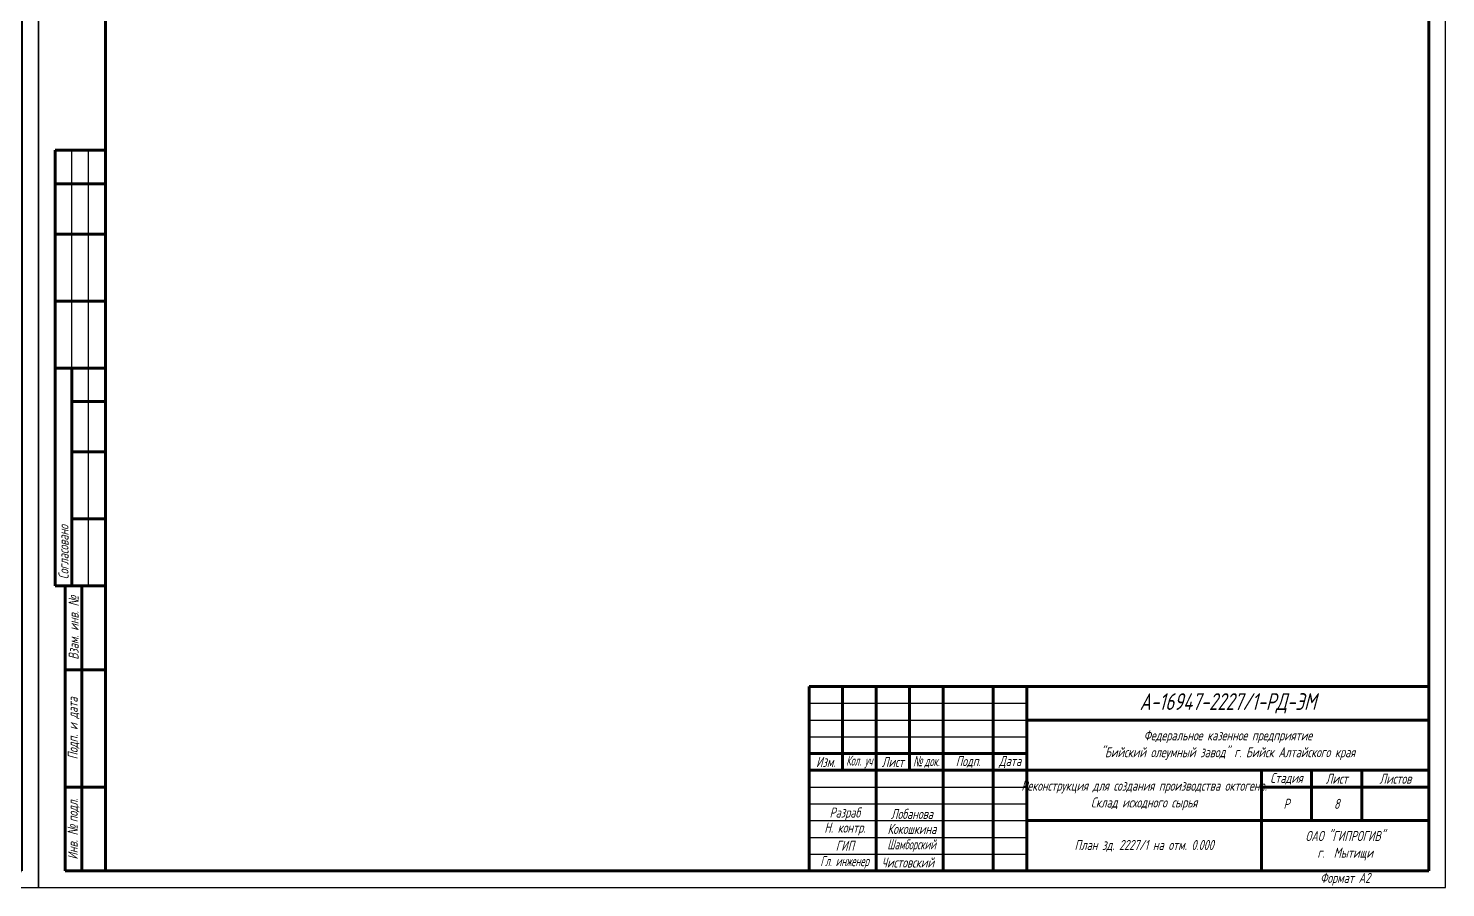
# Model space of a CAD drawing. Header units: millimetres. Extents: x 6735 to 13224, y -12144 to -9633.
# Drawn here: x 11355.1 to 11778.1, y -10227.4 to -9971 of the extents above; entities that cross this region are included whole.
import ezdxf

# ---------------------------------------------------------------- set-up
doc = ezdxf.new("R2010")
doc.units = ezdxf.units.MM
for name, color, linetype, lineweight in [('Рамка толстая', 7, 'Continuous', 60), ('Рамка тонкая', 5, 'Continuous', 25), ('Штампы', 252, 'Continuous', 25)]:
    doc.layers.add(name, color=color, linetype=linetype, lineweight=lineweight)
doc.styles.add('Simplex', font='simplex.shx', dxfattribs={"width": 0.7, "oblique": 15})

# ---------------------------------------------------------------- blocks, each defined once
blk = doc.blocks.new('A$C54FF5821')
at = {"layer": 'Рамка толстая'}
for p, q in [((20, 589), (20, 5)), ((415, 589), (20, 589)), ((415, 5), (415, 589)), ((20, 5), (415, 5))]:
    blk.add_line(p, q, dxfattribs=at)
at = {"layer": 'Рамка тонкая'}
for p, q in [((420, 594), (0, 594)), ((0, 594), (0, 0)), ((420, 0), (420, 594)), ((0, 0), (420, 0))]:
    blk.add_line(p, q, dxfattribs=at)

msp = doc.modelspace()

# ---------------------------------------------------------------- linework, layer by layer
at = {"layer": 'Штампы', "lineweight": 60}
for p, q in [((11363.10386, -10137.35745), (11363.10386, -10007.35745)), ((11363.10386, -10007.35745), (11378.10386, -10007.35745)), ((11378.10386, -10137.35745), (11378.10386, -10007.35745)), ((11363.10386, -10017.35745), (11378.10386, -10017.35745)), ((11363.10386, -10032.35745), (11378.10386, -10032.35745)), ((11363.10386, -10052.35745), (11378.10386, -10052.35745)), ((11363.10386, -10072.35745), (11378.10386, -10072.35745)), ((11368.10386, -10137.35745), (11368.10386, -10072.35745)), ((11368.10386, -10082.35745), (11378.10386, -10082.35745)), ((11368.10386, -10097.35745), (11378.10386, -10097.35745)), ((11368.10386, -10117.35745), (11378.10386, -10117.35745)), ((11363.10386, -10137.35745), (11378.10386, -10137.35745)), ((11366.10386, -10222.35745), (11366.10386, -10137.35745)), ((11366.10386, -10137.35745), (11378.10386, -10137.35745)), ((11371.10386, -10222.35745), (11371.10386, -10137.35745)), ((11378.10386, -10222.35745), (11378.10386, -10137.35745)), ((11366.10386, -10162.35745), (11378.10386, -10162.35745)), ((11588.10386, -10167.35746), (11773.10386, -10167.35746)), ((11588.10386, -10167.35746), (11588.10386, -10222.35746)), ((11598.10386, -10167.35746), (11598.10386, -10192.35746)), ((11608.10386, -10167.35746), (11608.10386, -10222.35746)), ((11618.10386, -10167.35746), (11618.10386, -10192.35746)), ((11628.10386, -10167.35746), (11628.10386, -10222.35746)), ((11643.10386, -10167.35746), (11643.10386, -10222.35746)), ((11653.10386, -10167.35746), (11653.10386, -10222.35746)), ((11653.10386, -10177.35746), (11773.10386, -10177.35746)), ((11588.10386, -10187.35746), (11653.10386, -10187.35746)), ((11588.10386, -10192.35746), (11773.10386, -10192.35746)), ((11723.10386, -10192.35746), (11723.10386, -10222.35746)), ((11738.10386, -10192.35746), (11738.10386, -10207.35746)), ((11753.10386, -10192.35746), (11753.10386, -10207.35746)), ((11366.10386, -10197.35745), (11378.10386, -10197.35745)), ((11723.10386, -10197.35746), (11773.10386, -10197.35746)), ((11653.10386, -10207.35746), (11773.10386, -10207.35746)), ((11366.10386, -10222.35745), (11378.10386, -10222.35745))]:
    msp.add_line(p, q, dxfattribs=at)
at = {"layer": 'Штампы', "color": 5, "lineweight": 25}
for p, q in [((11368.10386, -10072.35745), (11368.10386, -10007.35745)), ((11373.10386, -10137.35745), (11373.10386, -10007.35745)), ((11588.10386, -10172.35746), (11653.10386, -10172.35746)), ((11588.10386, -10177.35746), (11653.10386, -10177.35746)), ((11588.10386, -10182.35746), (11653.10386, -10182.35746)), ((11588.10386, -10197.35746), (11653.10386, -10197.35746)), ((11588.10386, -10202.35746), (11653.10386, -10202.35746)), ((11588.10386, -10207.35746), (11653.10386, -10207.35746)), ((11588.10386, -10212.35746), (11653.10386, -10212.35746)), ((11588.10386, -10217.35746), (11653.10386, -10217.35746))]:
    msp.add_line(p, q, dxfattribs=at)

# ---------------------------------------------------------------- block references
for p in [(10938.10387, -10227.35746), (11358.10387, -10227.35746)]:
    msp.add_blockref('A$C54FF5821', p)

# ---------------------------------------------------------------- texts
at = {"layer": 'Штампы', "color": 2, "char_height": 3, "rotation": 90, "style": 'Simplex'}
for s, insert, width, attachment_point in [('Согласовано', (11365.60386, -10135.35745), 61, 4), ('Взам. инв. {\\fArial|b0|i0|c204|p34;№}', (11368.60386, -10149.85745), 25, 5), ('Подп. и дата', (11368.60386, -10179.85745), 35, 5), ('Инв. {\\fArial|b0|i0|c204|p34;№ }подл.', (11368.60386, -10209.85745), 25, 5)]:
    msp.add_mtext(s, dxfattribs=dict(at, insert=insert, width=width, attachment_point=attachment_point))
at = {"layer": 'Штампы', "color": 2, "attachment_point": 5, "style": 'Simplex'}
for s, insert, char_height, width in [('А-16947-2227/1-РД-ЭМ', (11713.10386, -10172.35746), 5, 120), ('Федеральное казенное предприятие\\P"Бийский олеумный завод" г. Бийск Алтайского края', (11713.10386, -10184.85746), 3, 120), ('Изм.', (11593.10386, -10189.85746), 3, 10), ('{\\W0.5;Кол. уч}', (11603.10386, -10189.85746), 3, 10), ('{\\W0.7;Лист}', (11613.10386, -10189.85746), 3, 10), ('{\\fArial|b0|i0|c204|p34;\\W0.6;№ \\Fsimplex|c204;док.}', (11623.10386, -10189.85746), 3, 10), ('Подп.', (11635.60386, -10189.85746), 3, 15), ('{\\W0.7;Дата}', (11648.10386, -10189.85746), 3, 10), ('Стадия', (11730.60386, -10194.85746), 3, 15), ('Лист', (11745.60386, -10194.85746), 3, 15), ('Листов', (11763.10386, -10194.85746), 3, 20), ('Реконструкция для создания производства октогена. \\PСклад исходного сырья', (11688.10386, -10199.85746), 3, 70), ('Р', (11730.60386, -10202.35746), 3, 15), ('8', (11745.60386, -10202.35746), 3, 15), (' Разраб', (11598.10386, -10205.35745), 3, 20), (' Лобанова', (11618.10386, -10205.35745), 3, 20), (' Н. контр.', (11598.10386, -10209.85745), 3, 20), (' Кокошкина', (11618.10386, -10209.85745), 3, 20), ('ОАО "ГИПРОГИВ"\\Pг.  Мытищи', (11748.10386, -10214.85746), 3, 50), (' ГИП', (11598.10386, -10214.85745), 3, 20), ('{\\W0.6; Шамборский}', (11618.10386, -10214.85745), 3, 20), ('План зд. 2227/1 на отм. 0.000', (11688.10386, -10214.85746), 3, 70), ('{\\W0.6; Гл. инженер}', (11598.10386, -10219.85745), 3, 20), ('Чистовский', (11617.57426, -10219.85746), 3, 17.8122472), ('Формат А2', (11748.10386, -10224.85746), 3, 50)]:
    msp.add_mtext(s, dxfattribs=dict(at, insert=insert, char_height=char_height, width=width))

doc.saveas('drawing.dxf')
